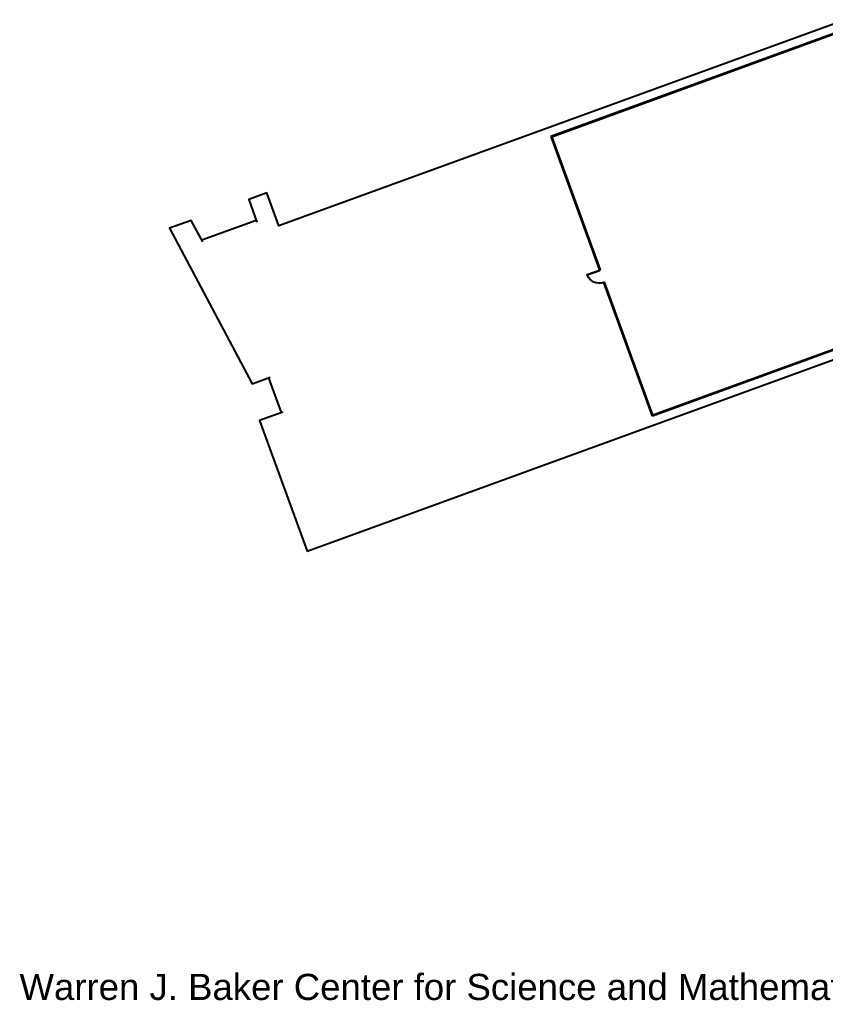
# Model space of a CAD drawing. Header units: inches. Extents: x 69212140 to 69217823, y 27675428 to 27678928.
# Drawn here: x 69212140 to 69214356, y 27675428 to 27678127 of the extents above; entities that cross this region are included whole.
import ezdxf

# ---------------------------------------------------------------- set-up
doc = ezdxf.new("R2010")
doc.units = ezdxf.units.IN
doc.header["$LTSCALE"] = 0.25
doc.header["$MEASUREMENT"] = 0
doc.layers.get('0').update_dxf_attribs({"linetype": 'CONTINUOUS'})
for name, color, linetype in [('A-DOOR', 2, 'CONTINUOUS'), ('A-ROOF', 2, 'CONTINUOUS'), ('A-TTLB', 4, 'CONTINUOUS'), ('A-WALL', 5, 'CONTINUOUS')]:
    doc.layers.add(name, color=color, linetype=linetype)
doc.styles.add('CP_TITLE', font='arial.ttf', dxfattribs={"width": 0.85, "height": 0.125})

# ---------------------------------------------------------------- blocks, each defined once
blk = doc.blocks.new('Z08D36')
at = {"linetype": 'Continuous', "lineweight": -3}
blk.add_lwpolyline([(-18, 0), (-16.25, 0), (-16.25, 36), (-18, 36)], close=True, dxfattribs=at)
blk.add_arc((-18, 0), 36, 0, 90)

msp = doc.modelspace()

# ---------------------------------------------------------------- linework, layer by layer
at = {"layer": 'A-ROOF'}
for points in [[(69214412.9, 27678127), (69214412.9, 27678127), (69212852.5, 27677559.1), (69212819.3, 27677650.2), (69212769.9, 27677632.2), (69212792.6, 27677569.8)], [(69212643.2, 27677515.5), (69212611.6, 27677574.6), (69212552.2, 27677553), (69212779.7, 27677125.1), (69212829, 27677143)], [(69212790.8, 27677574.6), (69212640.8, 27677520)], [(69212863.9, 27677047.2), (69212799.7, 27677023.9), (69212930.7, 27676664.1), (69214709.7, 27677311.6), (69214709.7, 27677311.6)], [(69212824.2, 27677141.3), (69212859.1, 27677045.4)]]:
    msp.add_lwpolyline(points, dxfattribs=at)
at = {"layer": 'A-WALL'}
for p, q in [((69214419.8, 27678103.2), (69213600.7, 27677805)), ((69214420.5, 27678101.3), (69213603.2, 27677803.8)), ((69213600.7, 27677805), (69213734.4, 27677437.5)), ((69213603.2, 27677803.8), (69213736.3, 27677438.2)), ((69213732.4, 27677436.8), (69213732.4, 27677436.8)), ((69213736.3, 27677438.2), (69213734.4, 27677437.5)), ((69213744.8, 27677402.9), (69213744.8, 27677402.9)), ((69213748.6, 27677404.3), (69213746.8, 27677403.7)), ((69213880.5, 27677036.1), (69213746.8, 27677403.7)), ((69213881.7, 27677038.7), (69213748.6, 27677404.3)), ((69214699.6, 27677334.3), (69213880.5, 27677036.1)), ((69214699, 27677336.1), (69213881.7, 27677038.7))]:
    msp.add_line(p, q, dxfattribs=at)

# ---------------------------------------------------------------- block references
at = {"layer": 'A-DOOR', "xscale": -1, "rotation": 109.9999338209616}
msp.add_blockref('Z08D36', (69213740.6, 27677420.6), dxfattribs=at)

# ---------------------------------------------------------------- texts
at = {"layer": 'A-TTLB', "style": 'CP_TITLE'}
msp.add_text('Warren J. Baker Center for Science and Mathematics 1800 Floor5', height=72, dxfattribs=at).set_placement((69212139.3, 27675429.1))

doc.saveas('drawing.dxf')
